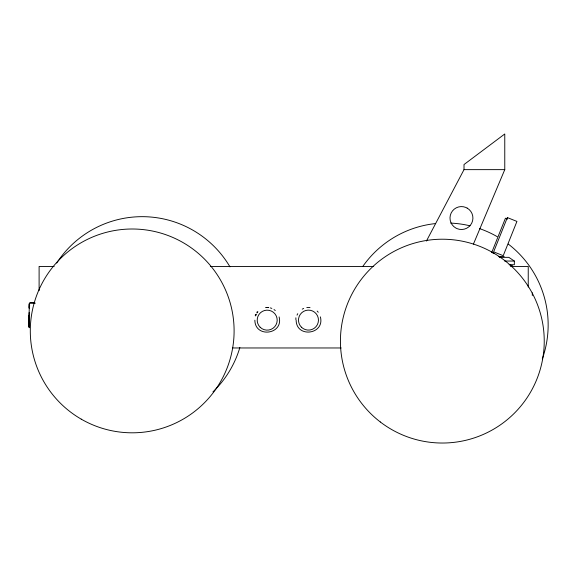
<?xml version="1.0" encoding="UTF-8"?>
<svg xmlns="http://www.w3.org/2000/svg" width="577" height="577" viewBox="0 0 577 577"><rect width="100%" height="100%" fill="white"/><g stroke="black" fill="none" stroke-linecap="round" stroke-linejoin="round"><path stroke-width="0.87" d="M28.85 326.575L28.965 323.293M29.312 304.67L29.283 307.44M28.857 325.435L29.124 312.561M29.196 307.743L29.304 304.317L29.687 304.995M28.915 321.216L29.001 315.439M28.987 320.733L29.348 303.314L30.004 302.759L34.533 302.824M29.146 316.434L28.908 324.692M29.203 308.536L29.304 303.92M29.03 322.666L28.864 326.156L29.124 325.378M28.965 325.471L29.102 325.616M29.232 303.819L29.925 303.069L35.334 303.149M491.741 252.481L505.445 218.214L507.63 219.087M473.414 244.107L504.767 169.638L504.767 133.972L464.009 164.546L464.009 169.638L426.417 241.056M255.33 315.547L255.33 314.811L256.109 314.862M266.956 307.541L268.074 307.541M256.866 312.092L257.76 312.085M255.33 315.136L256.022 314.862M464.009 169.638L504.767 169.638M498.658 256.614L504.197 256.614M499.321 257.349L508.813 257.349L514.345 261.042L514.345 264.735L509.094 264.735M504.623 261.042L514.345 261.042M510.241 265.37L512.455 265.37M54.188 266.444L39.106 266.444L39.106 290.635M210.338 266.444L373.73 266.444M510.515 266.444L528.236 266.444L528.236 287.05M232.459 347.967L341.173 347.967M29.615 327.743L28.908 327.253L28.937 326.272M492.087 252.618L493.97 253.375M29.687 305.348L29.225 304.627M29.16 327.202L28.937 326.654M320.379 316.867C325.046 334.465 296.333 338.367 296.131 320.163M279.102 316.903C283.769 334.501 255.056 338.403 254.854 320.199M295.871 317.804L295.878 319.564M532.311 292.842L532.311 295.525M508.279 244.064A101.898 101.898 0 0 1 542.308 358.923M362.774 266.459A101.898 101.898 0 0 1 435.592 223.566M450.687 223.104A101.898 101.898 0 0 1 470.039 225.823M479.422 228.557A101.898 101.898 0 0 1 497.201 236.657M239.866 347.513A101.898 101.898 0 0 1 212.949 391.877M56.697 263.076A101.898 101.898 0 0 1 229.963 266.855M255.474 315.929A12.341 12.341 0 0 1 256.087 314.429M256.888 313.03A12.341 12.341 0 0 1 257.869 311.739M265.514 307.613A12.341 12.341 0 0 1 268.738 307.599M270.325 307.909A12.341 12.341 0 0 1 271.854 308.421M273.988 309.553A12.341 12.341 0 0 1 275.279 310.534M297.032 315.143A12.341 12.341 0 0 1 297.739 313.693M302.24 309.157A12.341 12.341 0 0 1 303.69 308.443M306.798 307.591A12.341 12.341 0 0 1 310.015 307.577M317.148 311.061A12.341 12.341 0 0 1 318.215 312.265M507.342 217.579L493.638 251.846L503.231 255.683L516.934 221.417L507.342 217.579M467.19 208.117L465.848 207.453A11.461 11.461 0 0 0 451.178 212.971A11.461 11.461 0 0 0 455.729 227.973L457.071 228.636A11.461 11.461 0 0 0 471.741 223.111A11.461 11.461 0 0 0 467.19 208.117M380.301 421.967A101.898 101.898 0 0 0 543.368 354.422A101.898 101.898 0 0 0 403.337 246.978A101.898 101.898 0 0 0 380.301 421.967M81.249 419.154A101.898 101.898 0 0 0 234.103 330.902A101.898 101.898 0 0 0 81.249 242.657A101.898 101.898 0 0 0 81.249 419.154M260.155 327.246A9.997 9.997 0 0 0 276.859 322.694A9.997 9.997 0 0 0 264.569 310.505A9.997 9.997 0 0 0 260.155 327.246M301.432 327.209A9.997 9.997 0 0 0 318.136 322.658A9.997 9.997 0 0 0 305.846 310.469A9.997 9.997 0 0 0 301.432 327.209"/></g></svg>
